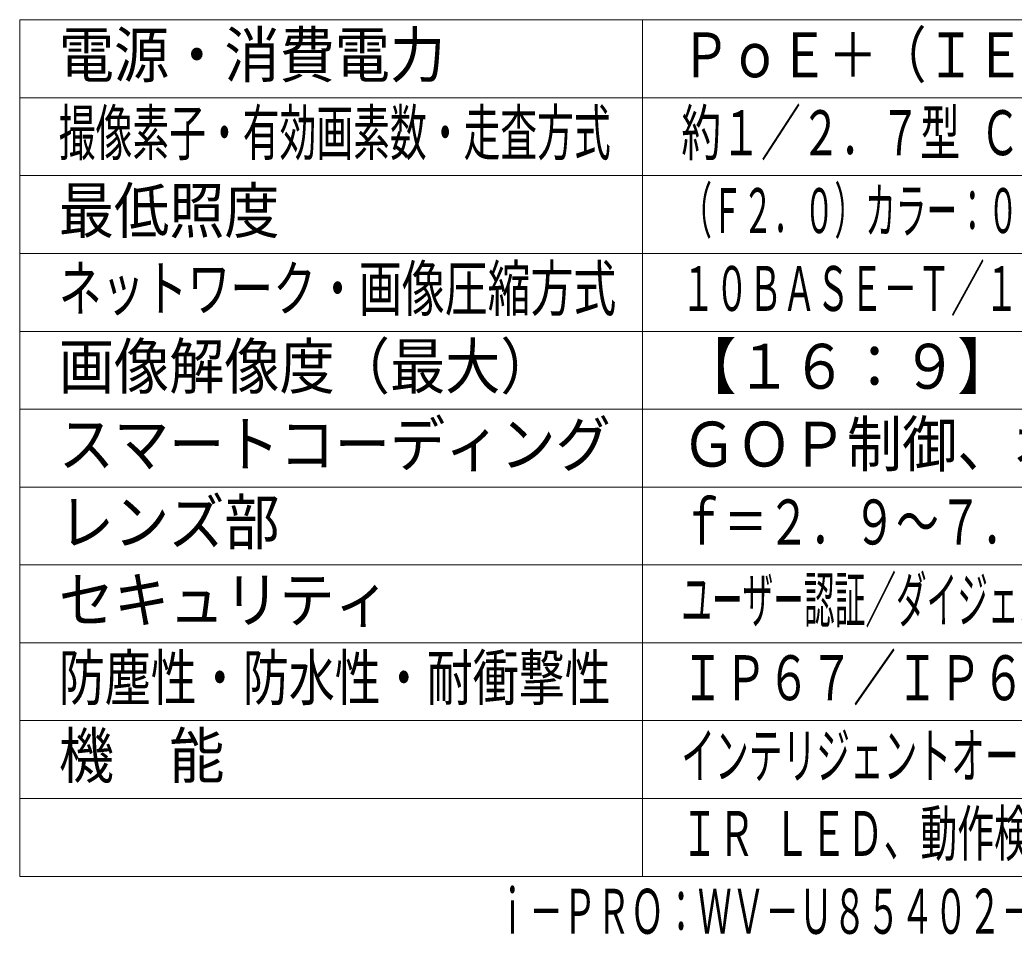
# Model space of a CAD drawing. Units: millimetres on the paper. Extents: x -63 to 65, y -59 to 59.
# Drawn here: x -62.5 to 1.4, y -59 to 0.4 of the extents above; entities that cross this region are included whole.
import ezdxf
from ezdxf.enums import TextEntityAlignment as Align

# ---------------------------------------------------------------- set-up
doc = ezdxf.new("R2010")
doc.units = ezdxf.units.MM
doc.layers.add('0-0_MOJI1', color=7, linetype='Continuous')
doc.layers.add('0-1_相当品', color=4, linetype='Continuous')
doc.layers.add('0-5_WAKU', color=4, linetype='Continuous', lineweight=9)
doc.styles.add('ＭＳ ゴシック', font='')
doc.styles.get('ＭＳ ゴシック').set_extended_font_data('MS Gothic')

msp = doc.modelspace()

# ---------------------------------------------------------------- linework, layer by layer
at = {"layer": '0-5_WAKU', "color": 3}
for p, q in [((-62.504, 0.411), (62.496, 0.411)), ((-62.504, -54.589), (-62.504, 0.411)), ((-22.504, -54.589), (-22.504, 0.411)), ((-62.504, -54.589), (62.496, -54.589))]:
    msp.add_line(p, q, dxfattribs=at)
at = {"layer": '0-5_WAKU'}
for p, q in [((-62.504, -4.589), (62.496, -4.589)), ((-62.504, -9.589), (62.496, -9.589)), ((-62.504, -14.589), (62.496, -14.589)), ((-62.504, -19.589), (62.496, -19.589)), ((62.496, -24.589), (-62.504, -24.589)), ((-62.504, -29.589), (62.496, -29.589)), ((-62.504, -34.589), (62.496, -34.589)), ((-62.504, -39.589), (62.496, -39.589)), ((-62.504, -44.589), (62.496, -44.589)), ((-62.504, -49.589), (62.496, -49.589))]:
    msp.add_line(p, q, dxfattribs=at)

# ---------------------------------------------------------------- texts
at = {"layer": '0-0_MOJI1', "style": 'ＭＳ ゴシック'}
for s, height, width, p in [('電源・消費電力', 2.889, 0.9, (-60.004, -4.144)), ('ＰｏＥ＋（ＩＥＥＥ８０２．３ａｔ準拠）約１８．９Ｗ', 2.886, 0.8, (-20.004, -4.144)), ('撮像素子・有効画素数・走査方式', 2.889, 0.6, (-60.004, -9.144)), ('約１／２．７型 ＣＭＯＳセンサー・約５２０万画素・プログレッシブ', 2.886, 0.65, (-20.004, -9.144)), ('最低照度', 2.889, 0.9, (-60.004, -14.144)), ('（Ｆ２．０）カラー：０．０１９ｌｘ、白黒：０．００７５ｌｘ／０ｌｘ（ＩＲ ＬＥＤ点灯時）', 2.886, 0.5, (-20.004, -14.144)), ('ネットワーク・画像圧縮方式', 2.886, 0.7, (-60.004, -19.144)), ('１０ＢＡＳＥ－Ｔ／１００ＢＡＳＥ－ＴＸ・Ｈ．２６５、Ｈ．２６４、ＪＰＥＧ', 2.886, 0.55, (-20.004, -19.144)), ('画像解像度（最大）', 2.889, 0.9, (-60.004, -24.144)), ('【１６：９】２６８８×１５２０', 2.889, 0.9, (-20.004, -24.144)), ('スマートコーディング', 2.889, 0.9, (-60.004, -29.144)), ('ＧＯＰ制御、オートＶＩＱＳ', 2.889, 0.9, (-20.004, -29.144)), ('レンズ部', 2.889, 0.9, (-60.004, -34.144)), ('ｆ＝２．９～７．３ｍｍ（２．５倍、電動ズーム／電動フォーカス）', 2.889, 0.7, (-20.004, -34.144)), ('ユーザー認証／ダイジェスト認証／ホスト認証／ＨＴＴＰＳ／動画ファイルの改ざん検出', 2.889, 0.5, (-20.004, -39.144)), ('セキュリティ', 2.889, 0.9, (-60.004, -39.144)), ('防塵性・防水性・耐衝撃性', 2.889, 0.75, (-60.004, -44.144)), ('ＩＰ６７／ＩＰ６６、Ｔｙｐｅ４Ｘ、ＮＥＭＡ４Ｘ 準拠・ＩＫ１０', 2.889, 0.7, (-20.004, -44.144)), ('機\u3000能', 2.889, 0.9, (-60.004, -49.144)), ('インテリジェントオート、スーパーダイナミック、逆光／強光補正、カラー／白黒切換、', 2.889, 0.55, (-20.004, -49.144)), ('ＩＲ ＬＥＤ、動作検知、妨害検知、音検知、ＭｉｃｒｏＳＤスロット', 2.889, 0.6, (-20.004, -54.144))]:
    msp.add_text(s, height=height, dxfattribs=dict(at, width=width)).set_placement(p, align=Align.BOTTOM_LEFT)
at = {"layer": '0-1_相当品', "style": 'ＭＳ ゴシック', "width": 0.55}
msp.add_text('ｉ－ＰＲＯ：ＷＶ－Ｕ８５４０２－Ｖ２Ｌ＋ＷＶ－ＱＳＲ５０７－Ｗ＋ＷＶ－ＱＷＬ５０１ＷＵＸ', height=2.889, dxfattribs=at).set_placement((-31.944, -59.144), align=Align.BOTTOM_LEFT)

doc.saveas('drawing.dxf')
